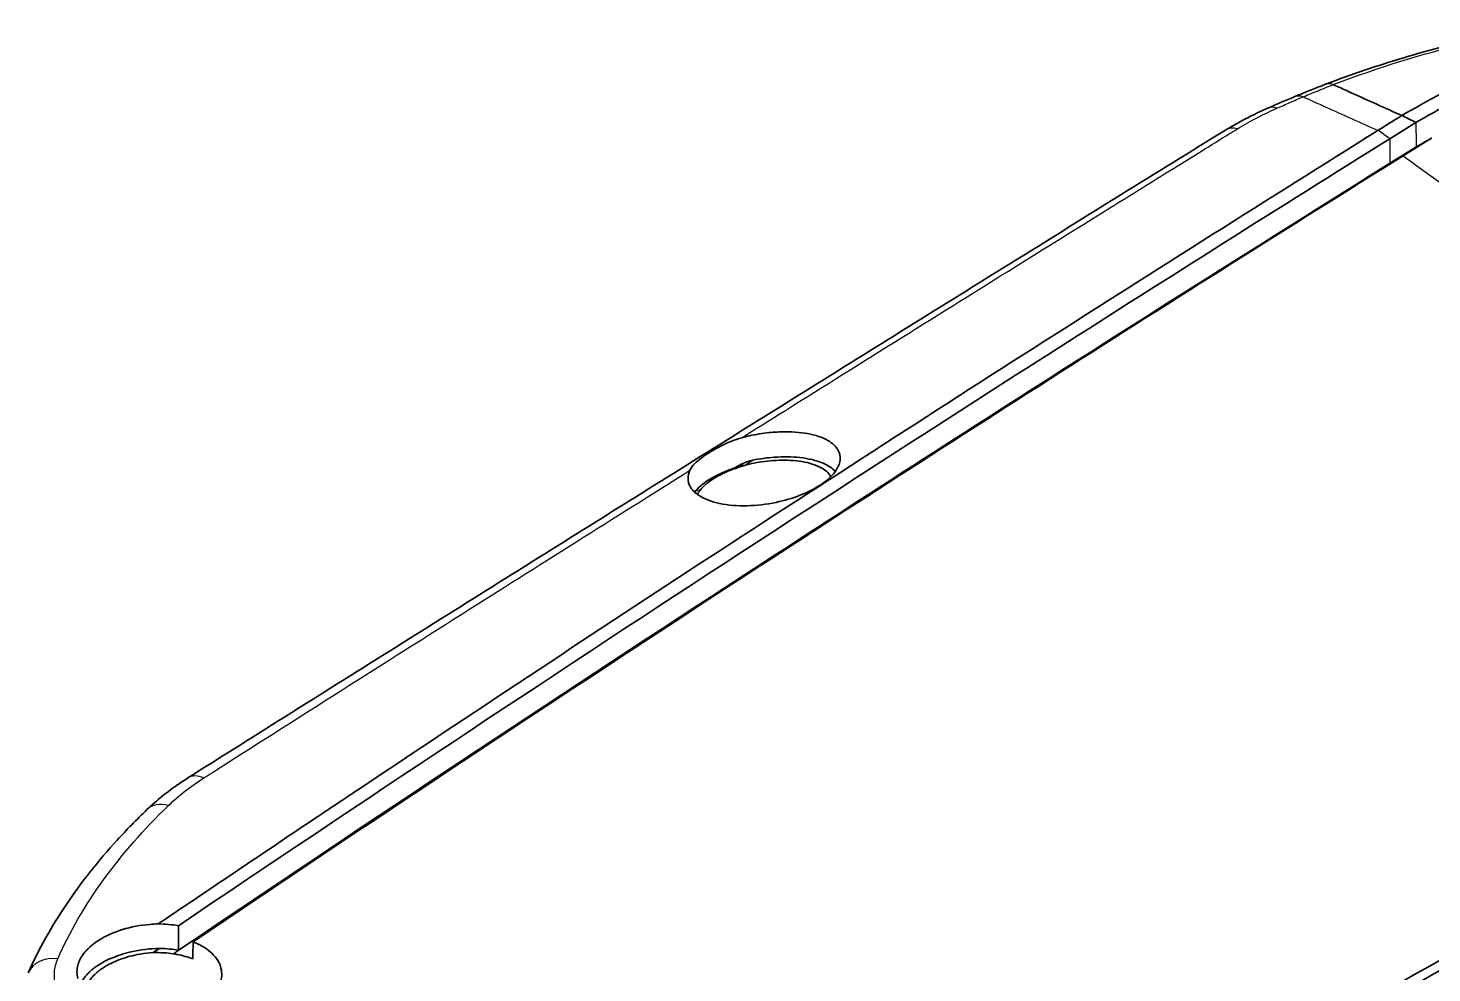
# Model space of a CAD drawing. Header units: millimetres. Extents: x 0 to 1594, y 0 to 281.
# Drawn here: x 77.61 to 117.65, y 112.66 to 139.61 of the extents above; entities that cross this region are included whole.
import ezdxf

# ---------------------------------------------------------------- set-up
doc = ezdxf.new("R2010")
doc.units = ezdxf.units.MM
doc.layers.add('Visible (ISO)', color=7, linetype='Continuous', lineweight=35)
doc.layers.add('Visible Narrow (ISO)', color=7, linetype='Continuous', lineweight=25)

msp = doc.modelspace()

# ---------------------------------------------------------------- linework, layer by layer
at = {"layer": 'Visible (ISO)'}
for p, q in [((114.8374, 137.9985), (114.8375, 137.9984)), ((116.4491, 136.4525), (117.1966, 136.9172)), ((117.1991, 136.2181), (116.4548, 135.7557)), ((116.4548, 135.7557), (117.1917, 136.2138)), ((117.1917, 136.2138), (116.4548, 135.7557)), ((117.6533, 136.4772), (116.8327, 135.9671)), ((116.4537, 135.755), (116.4548, 135.7557)), ((97.8209, 127.0974), (97.8196, 127.0966))]:
    msp.add_line(p, q, dxfattribs=at)
msp.add_ellipse((129.8574, 125.9569), major_axis=(-28.8848, -2.4382), ratio=0.5256097, start_param=5.2583074, end_param=5.2907913, dxfattribs=at)
for points, knots in [([(120.3598, 139.6111), (119.9556, 139.5406), (119.5573, 139.4604), (118.7692, 139.2853), (118.3796, 139.1904), (117.6087, 138.9878), (117.2275, 138.8802), (116.4737, 138.6533), (116.1011, 138.534), (115.365, 138.2844), (115.0015, 138.1541), (114.6428, 138.0185)], [0, 0, 0, 0, 0.12362035, 0.12362035, 0.2472407, 0.2472407, 0.37086105, 0.37086105, 0.49448141, 0.49448141, 0.61810176, 0.61810176, 0.61810176, 0.61810176]), ([(114.6413, 138.0179), (114.5822, 137.995), (114.5233, 137.9719), (114.4057, 137.9257), (114.347, 137.9024), (114.23, 137.8558), (114.1715, 137.8323), (114.055, 137.7853), (113.9968, 137.7617), (113.8808, 137.7142), (113.8229, 137.6904), (113.7652, 137.6665)], [0.00047832, 0.00047832, 0.00047832, 0.00047832, 0.02097409, 0.02097409, 0.04146986, 0.04146986, 0.06196564, 0.06196564, 0.08246141, 0.08246141, 0.10295718, 0.10295718, 0.10295718, 0.10295718]), ([(115.2145, 137.8283), (115.2651, 137.8055), (115.3175, 137.7818), (115.8466, 137.5431), (116.3204, 137.3292), (116.7938, 137.1154)], [0.37057794, 0.37057794, 0.37057794, 0.37057794, 0.42026006, 0.42026006, 0.84370393, 0.84370393, 0.84370393, 0.84370393]), ([(111.7647, 136.6986), (111.8408, 136.7452), (111.9182, 136.791), (112.0754, 136.881), (112.1552, 136.9252), (112.317, 137.012), (112.399, 137.0545), (112.5653, 137.138), (112.6496, 137.1789), (112.8201, 137.259), (112.9071, 137.2985), (112.9934, 137.3365)], [-0.14864842, -0.14864842, -0.14864842, -0.14864842, -0.11891874, -0.11891874, -0.08918905, -0.08918905, -0.05945937, -0.05945937, -0.02972968, -0.02972968, 0, 0, 0, 0]), ([(116.1208, 136.6957), (116.2371, 136.7682), (116.3536, 136.8409), (116.5778, 136.9807), (116.6858, 137.0481), (116.7938, 137.1154)], [0.002306333, 0.002306333, 0.002306333, 0.002306333, 0.053663386, 0.053663386, 0.10132158, 0.10132158, 0.10132158, 0.10132158]), ([(81.3265, 114.0581), (81.3993, 114.1073), (81.4721, 114.1565), (82.9732, 115.1713), (84.3912, 116.1249), (86.2095, 117.3428), (86.6146, 117.614), (90.2603, 120.0503), (93.5038, 122.1941), (103.4065, 128.6664), (109.8659, 132.7788), (116.1117, 136.6901)], [0.5969198, 0.5969198, 0.5969198, 0.5969198, 0.6291619, 0.6291619, 1.2619379, 1.2619379, 1.4447716, 1.4447716, 2.9147939, 2.9147939, 5.9313916, 5.9313916, 5.9313916, 5.9313916]), ([(111.7647, 136.6986), (109.7556, 135.4692), (107.8172, 134.2544), (103.8735, 131.8051), (101.9014, 130.5782), (97.957, 128.1198), (95.9847, 126.8884), (92.0396, 124.4209), (90.067, 123.1849), (86.1213, 120.7081), (84.16, 119.4799), (82.1735, 118.2228)], [0, 0, 0, 0, 0.8654771, 0.8654771, 1.7309543, 1.7309543, 2.5964314, 2.5964314, 3.4619085, 3.4619085, 4.3273857, 4.3273857, 4.3273857, 4.3273857]), ([(116.4491, 136.4525), (110.1428, 132.5148), (103.837, 128.4901), (92.3202, 120.9799), (87.1092, 117.5221), (81.9003, 114.0059)], [-5.683478, -5.683478, -5.683478, -5.683478, -2.9032583, -2.9032583, -0.6045057, -0.6045057, -0.6045057, -0.6045057]), ([(116.4537, 135.755), (110.0042, 131.728), (103.5551, 127.6097), (92.0377, 120.0916), (86.969, 116.7264), (81.9024, 113.306)], [-5.6874839, -5.6874839, -5.6874839, -5.6874839, -2.844123, -2.844123, -0.6081639, -0.6081639, -0.6081639, -0.6081639]), ([(82.3214, 113.5491), (87.296, 116.9058), (92.2725, 120.2096), (103.7766, 127.7215), (110.3044, 131.8908), (116.8327, 135.9671)], [-5.0734475, -5.0734475, -5.0734475, -5.0734475, -2.8781144, -2.8781144, 0, 0, 0, 0]), ([(98.1889, 127.9795), (98.3745, 128.0209), (98.5635, 128.0516), (98.9056, 128.0871), (99.0582, 128.0954), (99.4679, 128.0967), (99.7124, 128.0733), (100.1483, 127.9789), (100.3349, 127.9074), (100.6057, 127.732), (100.6957, 127.6326), (100.7831, 127.4218), (100.7882, 127.3139), (100.7285, 127.1045), (100.6731, 127.0052), (100.5386, 126.8434), (100.4753, 126.7808), (100.3677, 126.6911), (100.3311, 126.6628), (100.2727, 126.6206), (100.2522, 126.6063), (100.2144, 126.5809), (100.1973, 126.5697), (100.16, 126.546), (100.1398, 126.5335), (100.0846, 126.5005), (100.049, 126.4803), (99.8941, 126.3966), (99.7658, 126.3375), (99.4156, 126.2008), (99.1848, 126.1327), (98.6733, 126.0252), (98.3949, 125.9925), (97.8419, 125.9791), (97.5737, 126.0016), (97.1108, 126.0997), (96.9175, 126.1724), (96.632, 126.3505), (96.5348, 126.4515), (96.4349, 126.6646), (96.4245, 126.7735), (96.4615, 126.923), (96.4749, 126.9604), (96.4923, 126.9979)], [-1.3812946, -1.3812946, -1.3812946, -1.3812946, -1.3240629, -1.3240629, -1.2769022, -1.2769022, -1.193687, -1.193687, -1.1082235, -1.1082235, -1.0303355, -1.0303355, -0.9603267, -0.9603267, -0.8995946, -0.8995946, -0.8604932, -0.8604932, -0.8421112, -0.8421112, -0.8326289, -0.8326289, -0.8250079, -0.8250079, -0.816388, -0.816388, -0.8019133, -0.8019133, -0.7553496, -0.7553496, -0.682309, -0.682309, -0.5983685, -0.5983685, -0.5093235, -0.5093235, -0.4237262, -0.4237262, -0.3451852, -0.3451852, -0.2742071, -0.2742071, -0.250727, -0.250727, -0.250727, -0.250727]), ([(96.4923, 126.9979), (96.5022, 127.0192), (96.5134, 127.0399), (96.5963, 127.1737), (96.7112, 127.2778), (96.9081, 127.414), (96.9379, 127.4338), (96.9782, 127.4599), (96.9877, 127.466), (97.003, 127.4757), (97.0088, 127.4793), (97.0198, 127.4862), (97.025, 127.4894), (97.0367, 127.4968), (97.0434, 127.5009), (97.0633, 127.5131), (97.0767, 127.5213), (97.1226, 127.5489), (97.1559, 127.5683), (97.2582, 127.6265), (97.3295, 127.6649), (97.5788, 127.7897), (97.7685, 127.87), (97.9681, 127.9247)], [0, 0, 0, 0, 0.01331736, 0.01331736, 0.08834264, 0.08834264, 0.10106838, 0.10106838, 0.10491875, 0.10491875, 0.10722026, 0.10722026, 0.10926892, 0.10926892, 0.11184574, 0.11184574, 0.11697345, 0.11697345, 0.12916458, 0.12916458, 0.15344012, 0.15344012, 0.21054451, 0.21054451, 0.21054451, 0.21054451]), ([(100.6355, 126.9636), (100.5508, 127.0583), (100.428, 127.1399), (100.0938, 127.2804), (99.8748, 127.3329), (99.4014, 127.3851), (99.1548, 127.3886), (98.6954, 127.3556), (98.4883, 127.3274), (98.284, 127.2861)], [-0.31025894, -0.31025894, -0.31025894, -0.31025894, -0.23549069, -0.23549069, -0.1494995, -0.1494995, -0.07081121, -0.07081121, -0.00814779, -0.00814779, -0.00814779, -0.00814779]), ([(96.7957, 126.4444), (96.8852, 126.5565), (97.0124, 126.6647), (97.3304, 126.8637), (97.5186, 126.9526), (97.7267, 127.027)], [1.24632619, 1.24632619, 1.24632619, 1.24632619, 1.31625119, 1.31625119, 1.38628846, 1.38628846, 1.38628846, 1.38628846]), ([(97.68, 127.0326), (97.5887, 127.0008), (97.4997, 126.9659), (97.3278, 126.8902), (97.2449, 126.8493), (97.0863, 126.7615), (97.0107, 126.7145), (96.89, 126.6293), (96.8427, 126.5929), (96.7976, 126.5547)], [0, 0, 0, 0, 0.026428381, 0.026428381, 0.052856761, 0.052856761, 0.079285142, 0.079285142, 0.097493935, 0.097493935, 0.097493935, 0.097493935]), ([(97.68, 127.0326), (97.692, 127.0367), (97.7036, 127.041), (97.7258, 127.0497), (97.7364, 127.0542), (97.7565, 127.063), (97.7659, 127.0674), (97.7836, 127.0762), (97.7918, 127.0805), (97.8064, 127.0886), (97.8128, 127.0923), (97.8185, 127.0959)], [0, 0, 0, 0, 0.005978205, 0.005978205, 0.01195641, 0.01195641, 0.017934615, 0.017934615, 0.02391282, 0.02391282, 0.029516154, 0.029516154, 0.029516154, 0.029516154]), ([(97.7267, 127.027), (97.7663, 127.0412), (97.8053, 127.0555), (97.8911, 127.0868), (97.9367, 127.1032), (97.9829, 127.1177)], [0, 0, 0, 0, 0.013336723, 0.013336723, 0.02844613, 0.02844613, 0.02844613, 0.02844613]), ([(98.284, 127.2861), (98.2571, 127.2806), (98.2303, 127.2742), (98.0625, 127.2282), (97.9315, 127.166), (97.8209, 127.0974)], [0, 0, 0, 0, 0.008254894, 0.008254894, 0.052237198, 0.052237198, 0.052237198, 0.052237198]), ([(100.5108, 126.8187), (100.4797, 126.8725), (100.4364, 126.9229), (100.2673, 127.0659), (100.1048, 127.1434), (99.7202, 127.2474), (99.5066, 127.2767), (99.0636, 127.2907), (98.8401, 127.279), (98.4212, 127.2237), (98.2289, 127.1855), (98.0431, 127.1353)], [-0.42613914, -0.42613914, -0.42613914, -0.42613914, -0.38685725, -0.38685725, -0.30495593, -0.30495593, -0.22948675, -0.22948675, -0.16076021, -0.16076021, -0.10219195, -0.10219195, -0.10219195, -0.10219195]), ([(96.7068, 126.318), (96.7186, 126.3395), (96.732, 126.3598), (96.7619, 126.4014), (96.7777, 126.4219), (96.7957, 126.4444)], [0, 0, 0, 0, 0.014224569, 0.014224569, 0.02792241, 0.02792241, 0.02792241, 0.02792241]), ([(137.6787, 123.9317), (130.7163, 120.1814), (123.7545, 116.3398), (111.3665, 109.3413), (105.9401, 106.2201), (100.5158, 103.0445)], [-5.7302307, -5.7302307, -5.7302307, -5.7302307, -2.8797642, -2.8797642, -0.6567694, -0.6567694, -0.6567694, -0.6567694]), ([(100.9627, 103.0002), (106.4121, 106.1918), (111.8636, 109.3283), (124.2651, 116.335), (131.2152, 120.1703), (138.1658, 123.9143)], [-5.13567, -5.13567, -5.13567, -5.13567, -2.9023779, -2.9023779, -0.0567149, -0.0567149, -0.0567149, -0.0567149]), ([(138.5774, 123.7195), (131.8322, 120.0965), (124.8887, 116.2637), (114.2132, 110.2375), (110.7156, 108.2404), (106.7833, 105.9696), (106.3462, 105.7169), (104.3857, 104.5811), (102.8578, 103.6909), (101.2395, 102.7438), (101.161, 102.6978), (101.0826, 102.6519)], [0.0572676, 0.0572676, 0.0572676, 0.0572676, 2.8114963, 2.8114963, 4.1536633, 4.1536633, 4.320595, 4.320595, 4.8983352, 4.8983352, 4.9277731, 4.9277731, 4.9277731, 4.9277731]), ([(81.0051, 117.3177), (81.0737, 117.3835), (81.1448, 117.4486), (81.2901, 117.5762), (81.3647, 117.6389), (81.5173, 117.7619), (81.5953, 117.8222), (81.7549, 117.9406), (81.8363, 117.9987), (82.0025, 118.1125), (82.0872, 118.1683), (82.1735, 118.2228)], [-0.16731972, -0.16731972, -0.16731972, -0.16731972, -0.13385578, -0.13385578, -0.10039183, -0.10039183, -0.06692789, -0.06692789, -0.03346394, -0.03346394, 0, 0, 0, 0]), ([(81.0051, 117.3177), (80.7081, 117.0329), (80.4243, 116.7425), (79.8845, 116.1511), (79.6284, 115.8501), (79.1451, 115.238), (78.9178, 114.9269), (78.493, 114.2952), (78.2955, 113.9746), (77.9314, 113.3242), (77.7648, 112.9945), (77.614, 112.6599)], [0, 0, 0, 0, 0.16242476, 0.16242476, 0.32484951, 0.32484951, 0.48727427, 0.48727427, 0.64969903, 0.64969903, 0.81212378, 0.81212378, 0.81212378, 0.81212378]), ([(79.0322, 112.5018), (79.0004, 112.6268), (79.0017, 112.7547), (79.063, 112.9828), (79.1112, 113.0827), (79.2143, 113.2289), (79.2547, 113.2777), (79.3226, 113.3488), (79.3464, 113.3721), (79.3828, 113.4054), (79.3944, 113.4157), (79.4151, 113.4336), (79.4241, 113.4412), (79.4429, 113.4568), (79.4527, 113.4648), (79.478, 113.4849), (79.4937, 113.497), (79.5532, 113.5412), (79.5992, 113.5725), (79.8387, 113.7221), (80.0638, 113.8221), (80.5558, 113.9728), (80.818, 114.0228), (81.1652, 114.0521), (81.246, 114.0564), (81.3265, 114.0581)], [-0.39044995, -0.39044995, -0.39044995, -0.39044995, -0.32487133, -0.32487133, -0.2723563, -0.2723563, -0.24518339, -0.24518339, -0.23161697, -0.23161697, -0.22546157, -0.22546157, -0.22085853, -0.22085853, -0.21597627, -0.21597627, -0.20844288, -0.20844288, -0.18801187, -0.18801187, -0.1069739, -0.1069739, -0.02674496, -0.02674496, -0.00245352, -0.00245352, -0.00245352, -0.00245352]), ([(81.3265, 114.0581), (81.4253, 114.0573), (81.5236, 114.0524), (81.7154, 114.0348), (81.8089, 114.0222), (81.9003, 114.0059)], [-0.059910869, -0.059910869, -0.059910869, -0.059910869, -0.030162697, -0.030162697, -0.001052901, -0.001052901, -0.001052901, -0.001052901]), ([(81.9003, 114.0059), (81.9009, 113.7891), (81.9016, 113.5723), (81.9023, 113.339), (81.9023, 113.3225), (81.9024, 113.306)], [-0.085171905, -0.085171905, -0.085171905, -0.085171905, -0.006013685, -0.006013685, 0, 0, 0, 0]), ([(81.3608, 113.3584), (81.0882, 113.3552), (80.8134, 113.3224), (80.3483, 113.215), (80.1554, 113.152), (79.8722, 113.0283), (79.772, 112.9767), (79.6215, 112.8857), (79.5667, 112.8489), (79.4993, 112.7989), (79.4837, 112.7869), (79.4588, 112.7672), (79.4494, 112.7595), (79.4316, 112.7448), (79.4232, 112.7377), (79.4043, 112.7214), (79.3939, 112.7122), (79.3623, 112.6836), (79.3418, 112.6639), (79.2237, 112.5441), (79.1477, 112.4384), (79.0962, 112.3293)], [-0.3925149, -0.3925149, -0.3925149, -0.3925149, -0.31017959, -0.31017959, -0.24644614, -0.24644614, -0.20794289, -0.20794289, -0.18377824, -0.18377824, -0.17629345, -0.17629345, -0.17161054, -0.17161054, -0.1673103, -0.1673103, -0.16181868, -0.16181868, -0.15029727, -0.15029727, -0.0927005, -0.0927005, -0.0927005, -0.0927005]), ([(79.6703, 111.7551), (79.7129, 111.7262), (79.7582, 111.6987), (79.9845, 111.5753), (80.1943, 111.5002), (80.6425, 111.4048), (80.8753, 111.3828), (81.3725, 111.39), (81.6328, 111.4248), (82.046, 111.5331), (82.2055, 111.5908), (82.4559, 111.7109), (82.553, 111.7674), (82.7235, 111.8873), (82.7974, 111.9499), (82.9396, 112.0972), (83.0023, 112.183), (83.1173, 112.4062), (83.1467, 112.5456), (83.1222, 112.8364), (83.0589, 112.9847), (82.838, 113.2563), (82.6816, 113.3767), (82.4355, 113.501), (82.3795, 113.526), (82.3214, 113.5491)], [-0.79234578, -0.79234578, -0.79234578, -0.79234578, -0.77235174, -0.77235174, -0.69766294, -0.69766294, -0.62677745, -0.62677745, -0.54829356, -0.54829356, -0.49386798, -0.49386798, -0.45436466, -0.45436466, -0.41688631, -0.41688631, -0.37090191, -0.37090191, -0.30131293, -0.30131293, -0.22414966, -0.22414966, -0.14630592, -0.14630592, -0.12472512, -0.12472512, -0.12472512, -0.12472512]), ([(81.9024, 113.306), (81.7355, 113.3361), (81.562, 113.3535), (81.3774, 113.3581), (81.3691, 113.3582), (81.3608, 113.3584)], [-0.056992889, -0.056992889, -0.056992889, -0.056992889, -0.003793731, -0.003793731, -0.001299486, -0.001299486, -0.001299486, -0.001299486]), ([(82.3214, 113.5491), (82.3197, 113.4419), (82.3179, 113.3348), (82.3153, 113.171), (82.3144, 113.1145), (82.3135, 113.0579)], [-0.060102013, -0.060102013, -0.060102013, -0.060102013, -0.02076172, -0.02076172, 0, 0, 0, 0]), ([(81.182, 113.2379), (81.057, 113.2306), (80.9322, 113.2165), (80.6131, 113.1629), (80.4237, 113.1136), (80.1284, 113.0058), (80.016, 112.9558), (79.8536, 112.8683), (79.7977, 112.8348), (79.7222, 112.7844), (79.6999, 112.7688), (79.6659, 112.7437), (79.6537, 112.7346), (79.6314, 112.7173), (79.6213, 112.7092), (79.5993, 112.6912), (79.5874, 112.6813), (79.5542, 112.6525), (79.5335, 112.6335), (79.4297, 112.5324), (79.3624, 112.4458), (79.2635, 112.2657), (79.2327, 112.1729), (79.2148, 112.0245), (79.215, 111.9696), (79.2219, 111.9151)], [-0.35881114, -0.35881114, -0.35881114, -0.35881114, -0.32115648, -0.32115648, -0.26112461, -0.26112461, -0.22040764, -0.22040764, -0.1973069, -0.1973069, -0.18722907, -0.18722907, -0.18145942, -0.18145942, -0.1764904, -0.1764904, -0.17046705, -0.17046705, -0.15923299, -0.15923299, -0.11164229, -0.11164229, -0.06361717, -0.06361717, -0.03533091, -0.03533091, -0.03533091, -0.03533091]), ([(81.7529, 113.2051), (81.666, 113.2182), (81.5774, 113.2276), (81.3866, 113.2396), (81.2844, 113.2411), (81.182, 113.2379)], [-0.067321844, -0.067321844, -0.067321844, -0.067321844, -0.04003136, -0.04003136, -0.009279688, -0.009279688, -0.009279688, -0.009279688]), ([(82.3135, 113.0579), (82.1734, 113.1131), (82.0206, 113.1566), (81.8237, 113.1938), (81.7884, 113.1997), (81.7529, 113.2051)], [-0.254621503, -0.254621503, -0.254621503, -0.254621503, -0.202760296, -0.202760296, -0.191562898, -0.191562898, -0.191562898, -0.191562898])]:
    msp.add_open_spline(points, degree=3, knots=knots, dxfattribs=at)
for points in [[(119.0454, 138.305), (118.2991, 137.9484), (117.55, 137.5525), (116.7995, 137.1182)], [(114.6413, 138.0179), (114.6418, 138.0181), (114.6423, 138.0183), (114.6428, 138.0185)], [(114.8375, 137.9984), (114.9641, 137.9413), (115.0828, 137.8878), (115.2145, 137.8283)], [(119.2194, 137.9993), (118.5476, 137.6694), (117.8729, 137.3085), (117.1966, 136.9172)], [(113.7651, 137.6664), (113.7651, 137.6664), (113.7651, 137.6664), (113.7652, 137.6664)], [(116.7938, 137.1154), (116.7957, 137.1164), (116.7976, 137.1173), (116.7995, 137.1182)], [(116.7995, 137.1182), (116.9208, 137.0569), (117.0532, 136.9899), (117.1966, 136.9172)], [(116.1208, 136.6957), (116.1178, 136.6938), (116.1147, 136.692), (116.1117, 136.6901)], [(117.1917, 136.2138), (117.1952, 136.2159), (117.1987, 136.2179), (117.2021, 136.2199)], [(117.1917, 136.2138), (117.1942, 136.2153), (117.1966, 136.2167), (117.1991, 136.2181)], [(117.2197, 136.2076), (117.2128, 136.2111), (117.2059, 136.2146), (117.1991, 136.2181)], [(117.6349, 136.4658), (117.4907, 136.3852), (117.3465, 136.3033), (117.2021, 136.2199)], [(97.9681, 127.9247), (98.0406, 127.9446), (98.1143, 127.9629), (98.1889, 127.9795)], [(97.8209, 127.0974), (97.8201, 127.0969), (97.8193, 127.0964), (97.8185, 127.0959)], [(97.9829, 127.1177), (98.0029, 127.124), (98.0229, 127.1298), (98.0431, 127.1353)], [(96.7976, 126.5547), (96.7298, 126.4971), (96.6709, 126.4376), (96.6218, 126.3768)], [(96.7025, 126.31), (96.7039, 126.3127), (96.7054, 126.3153), (96.7068, 126.318)], [(81.182, 113.2379), (81.2417, 113.2781), (81.3013, 113.3183), (81.3608, 113.3584)]]:
    msp.add_open_spline(points, degree=3, dxfattribs=at)
at = {"layer": 'Visible Narrow (ISO)'}
msp.add_line((116.4539, 135.7551), (116.4548, 135.7557), dxfattribs=at)
for centre, major_axis, ratio, start_param, end_param in [((113.3964, 136.4214), (-0.403, 0.9152), 0.4748542, 5.8168638, 6.2831853), ((112.2867, 135.8457), (-0.522, 0.853), 0.5992079, 5.7388985, 6.2831853), ((97.8444, 126.5604), (-0.1644, 0.4722), 0.2974905, 5.995142, 6.2831853), ((98.0844, 126.6724), (-0.2648, 0.4241), 0.5923494, 5.7532925, 6.2831853), ((98.1221, 126.696), (-0.2648, 0.4241), 0.5923575, 5.6896097, 6.2030041), ((96.9637, 126.0105), (-0.3977, 0.3031), 0.7991484, 5.6285884, 6.0724259), ((96.8053, 125.8736), (-0.2649, 0.424), 0.5920732, 5.7440539, 5.802646), ((82.7083, 117.3778), (-0.5347, 0.845), 0.5873392, 5.5721949, 6.2831853), ((81.6972, 116.5958), (-0.6921, 0.7218), 0.6934739, 5.433826, 6.2831853), ((78.5257, 112.249), (-0.9117, 0.4109), 0.7824682, 5.1146311, 6.2831853)]:
    msp.add_ellipse(centre, major_axis=major_axis, ratio=ratio, start_param=start_param, end_param=end_param, dxfattribs=at)
for points, knots in [([(114.8374, 137.9985), (115.7943, 138.3635), (116.7901, 138.6906), (118.6808, 139.2062), (119.5629, 139.411), (120.4801, 139.5629)], [-0.61823892, -0.61823892, -0.61823892, -0.61823892, -0.28121096, -0.28121096, 0, 0, 0, 0]), ([(113.983, 137.6502), (114.0531, 137.6797), (114.1235, 137.709), (114.2647, 137.7674), (114.3355, 137.7965), (114.4065, 137.8255), (114.4784, 137.8548), (114.5506, 137.8839), (114.6942, 137.9415), (114.7658, 137.97), (114.8375, 137.9984)], [-0.10296908, -0.10296908, -0.10296908, -0.10296908, -0.07740016, -0.07740016, -0.05181007, -0.05181007, -0.05181007, -0.02590503, -0.02590503, -0.00033847, -0.00033847, -0.00033847, -0.00033847]), ([(114.6428, 138.0185), (114.6471, 138.0201), (114.6514, 138.0216), (114.7093, 138.0386), (114.771, 138.0303), (114.8374, 137.9985)], [-0.042284323, -0.042284323, -0.042284323, -0.042284323, -0.039064174, -0.039064174, 0, 0, 0, 0]), ([(113.2318, 137.3249), (113.3556, 137.38), (113.4802, 137.4347), (113.7306, 137.5432), (113.8564, 137.5969), (113.983, 137.6502)], [-0.092280964, -0.092280964, -0.092280964, -0.092280964, -0.046140482, -0.046140482, -0.000021157, -0.000021157, -0.000021157, -0.000021157]), ([(113.7652, 137.6664), (113.7848, 137.6746), (113.8057, 137.6796), (113.8752, 137.6857), (113.9278, 137.6751), (113.983, 137.6502)], [0.63442373, 0.63442373, 0.63442373, 0.63442373, 0.75, 0.75, 1, 1, 1, 1]), ([(113.983, 137.6502), (114.1923, 137.5559), (114.4016, 137.4615), (115.1112, 137.1415), (115.6115, 136.9158), (116.1117, 136.6901)], [-0.40716733, -0.40716733, -0.40716733, -0.40716733, -0.29114545, -0.29114545, -0.01380466, -0.01380466, -0.01380466, -0.01380466]), ([(112.1048, 136.7373), (112.2731, 136.8401), (112.4493, 136.9397), (112.8173, 137.1323), (113.0118, 137.2263), (113.2082, 137.3143)], [-0.14864842, -0.14864842, -0.14864842, -0.14864842, -0.07617526, -0.07617526, -0.00293191, -0.00293191, -0.00293191, -0.00293191]), ([(97.9681, 127.9247), (100.1803, 129.3129), (102.3938, 130.6976), (105.8945, 132.8809), (107.1807, 133.6818), (109.0731, 134.858), (109.6789, 135.2342), (110.8172, 135.9405), (111.3433, 136.2668), (111.8821, 136.6006)], [-2.0721371, -2.0721371, -2.0721371, -2.0721371, -1.0978138, -1.0978138, -0.5321804, -0.5321804, -0.2658904, -0.2658904, -0.0319399, -0.0319399, -0.0319399, -0.0319399]), ([(81.7529, 113.2051), (86.7188, 116.5585), (91.6866, 119.8589), (103.2538, 127.4172), (109.8536, 131.6339), (116.4539, 135.7551)], [0.6140704, 0.6140704, 0.6140704, 0.6140704, 2.805568, 2.805568, 5.7154109, 5.7154109, 5.7154109, 5.7154109]), ([(116.8327, 135.9671), (118.2298, 134.9473), (121.3928, 132.7666), (126.5996, 129.5706), (132.1352, 126.5644), (135.9124, 124.7382), (137.6787, 123.9317)], [0.1119109, 0.1119109, 0.1119109, 0.1119109, 0.7874573, 1.5889367, 2.3904161, 3.0659625, 3.0659625, 3.0659625, 3.0659625]), ([(82.8732, 118.3807), (84.0222, 119.113), (85.1597, 119.8365), (87.529, 121.3408), (88.7549, 122.1176), (92.1503, 124.2651), (94.3206, 125.6332), (96.4923, 126.9979)], [-4.2913379, -4.2913379, -4.2913379, -4.2913379, -3.7864625, -3.7864625, -3.2455392, -3.2455392, -2.288828, -2.288828, -2.288828, -2.288828]), ([(109.0831, 102.1873), (110.3777, 102.9087), (111.6728, 103.6219), (114.2634, 105.0536), (115.559, 105.7686), (119.4475, 107.9116), (122.0405, 109.3367), (126.5749, 111.8219), (128.5162, 112.8837), (132.1592, 114.8722), (133.8609, 115.7995), (136.4137, 117.1879), (137.2646, 117.6503), (138.5411, 118.3433), (138.9666, 118.5742), (139.8176, 119.0358), (140.243, 119.2688), (140.6687, 119.4962)], [0, 0, 0, 0, 0.5324328, 0.5324328, 1.06509, 1.06509, 2.1309825, 2.1309825, 2.9287973, 2.9287973, 3.6280916, 3.6280916, 3.9777387, 3.9777387, 4.1525623, 4.1525623, 4.3273858, 4.3273858, 4.3273858, 4.3273858]), ([(81.6288, 117.4454), (81.7699, 117.5808), (81.9236, 117.7137), (82.2562, 117.9736), (82.4364, 118.1009), (82.627, 118.2231)], [-0.16483588, -0.16483588, -0.16483588, -0.16483588, -0.08365986, -0.08365986, 0, 0, 0, 0]), ([(78.4646, 113.0663), (78.8042, 113.8399), (79.2415, 114.5904), (80.2964, 116.0486), (80.9143, 116.7549), (81.6159, 117.4329)], [-0.81212378, -0.81212378, -0.81212378, -0.81212378, -0.40606189, -0.40606189, 0, 0, 0, 0]), ([(78.4705, 112.1213), (78.4011, 112.2725), (78.3647, 112.4306), (78.362, 112.716), (78.3837, 112.8451), (78.4273, 112.971)], [-0.16209888, -0.16209888, -0.16209888, -0.16209888, -0.08171622, -0.08171622, -0.01655271, -0.01655271, -0.01655271, -0.01655271])]:
    msp.add_open_spline(points, degree=3, knots=knots, dxfattribs=at)
for points in [[(113.2082, 137.3143), (113.2161, 137.3179), (113.2239, 137.3214), (113.2318, 137.3249)], [(111.8821, 136.6006), (111.9559, 136.6462), (112.0306, 136.692), (112.1048, 136.7373)], [(116.4491, 136.4525), (116.3304, 136.5402), (116.2209, 136.6214), (116.1208, 136.6957)], [(117.1966, 136.9172), (117.1984, 136.6848), (117.2003, 136.4523), (117.2021, 136.2199)], [(116.4491, 136.4525), (116.4506, 136.22), (116.4521, 135.9875), (116.4537, 135.755)], [(117.2021, 136.2199), (117.3465, 136.3033), (117.4907, 136.3852), (117.6349, 136.4658)], [(116.4539, 135.7551), (116.4599, 135.7507), (116.466, 135.7462), (116.472, 135.7418)], [(98.0431, 127.1353), (98.1234, 127.1856), (98.2037, 127.2358), (98.284, 127.2861)], [(82.627, 118.2231), (82.7091, 118.2757), (82.7913, 118.3284), (82.8732, 118.3807)], [(81.6159, 117.4329), (81.6202, 117.4371), (81.6245, 117.4412), (81.6288, 117.4454)], [(78.4273, 112.971), (78.4383, 113.003), (78.4507, 113.0347), (78.4646, 113.0663)]]:
    msp.add_open_spline(points, degree=3, dxfattribs=at)

doc.saveas('drawing.dxf')
